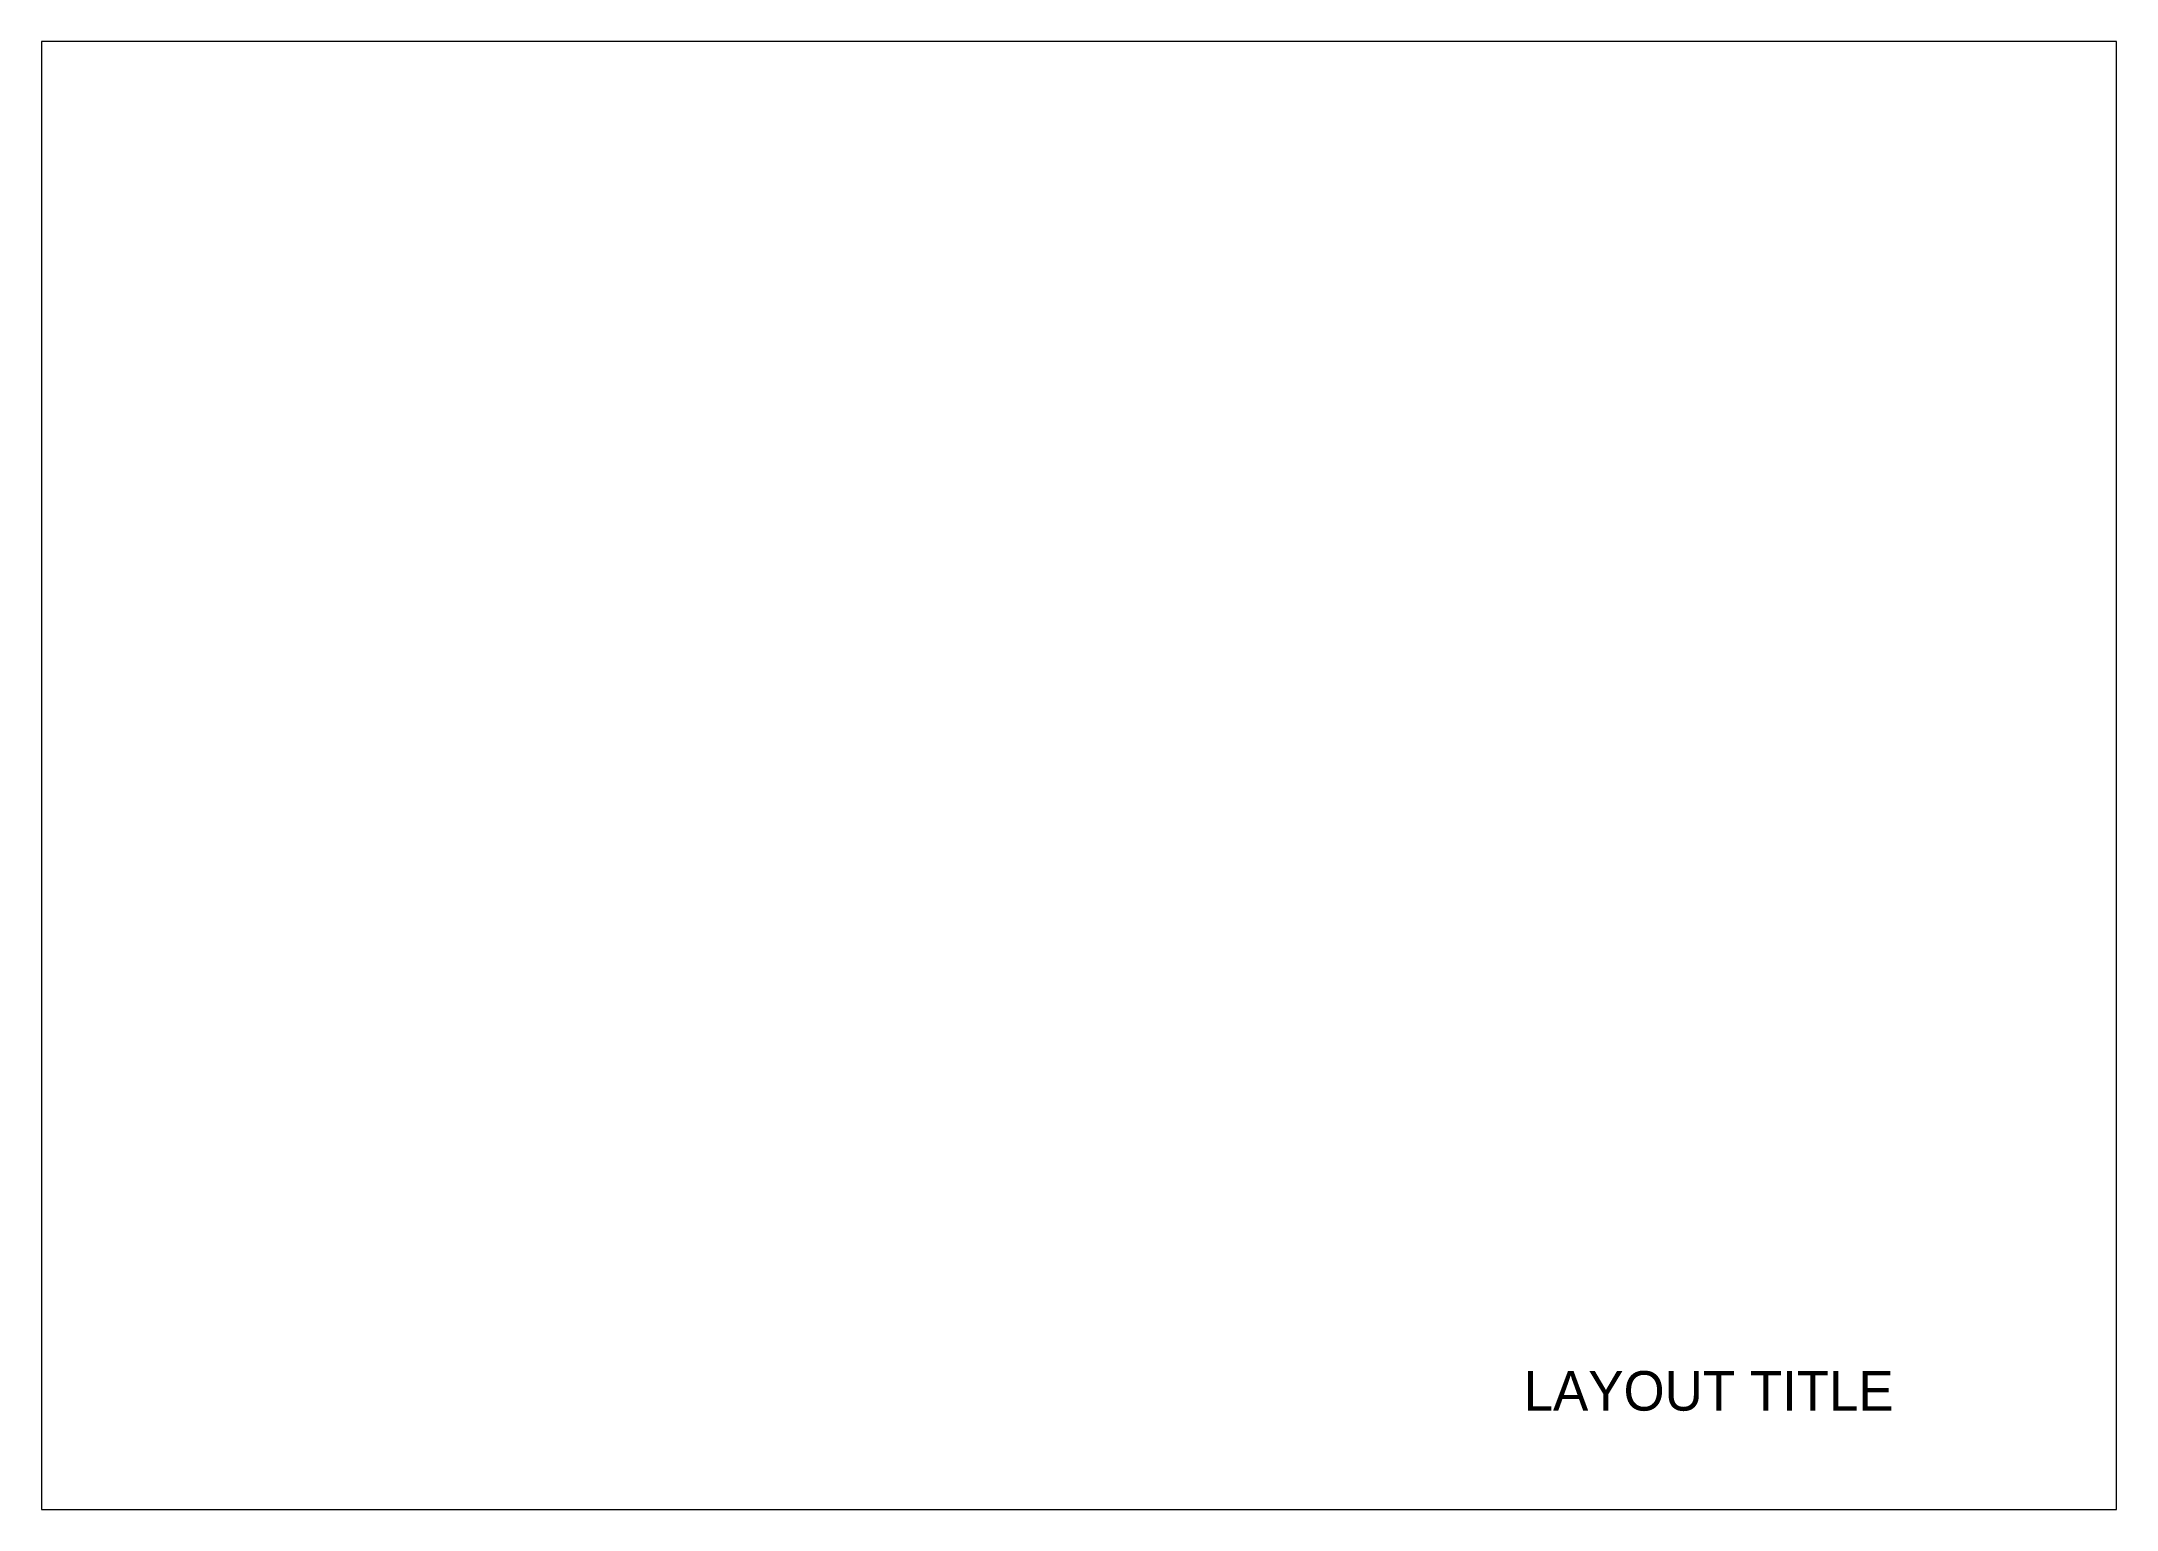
# Paper-space layout 'Layout1' of a CAD drawing. Header units: metres, sheet in millimetres. Extents: x 0 to 420, y 0 to 297.
import ezdxf

# ---------------------------------------------------------------- set-up
doc = ezdxf.new("R2010")
doc.units = ezdxf.units.M
doc.layers.get('0').update_dxf_attribs({"lineweight": 0})

psp = doc.layouts.get("Layout1")

# ---------------------------------------------------------------- linework, layer by layer
psp.add_lwpolyline([(0, 0), (420, 0), (420, 297), (0, 297)], close=True)

# ---------------------------------------------------------------- texts
psp.add_text('LAYOUT TITLE', height=8).set_placement((300, 20))

doc.saveas('drawing.dxf')
